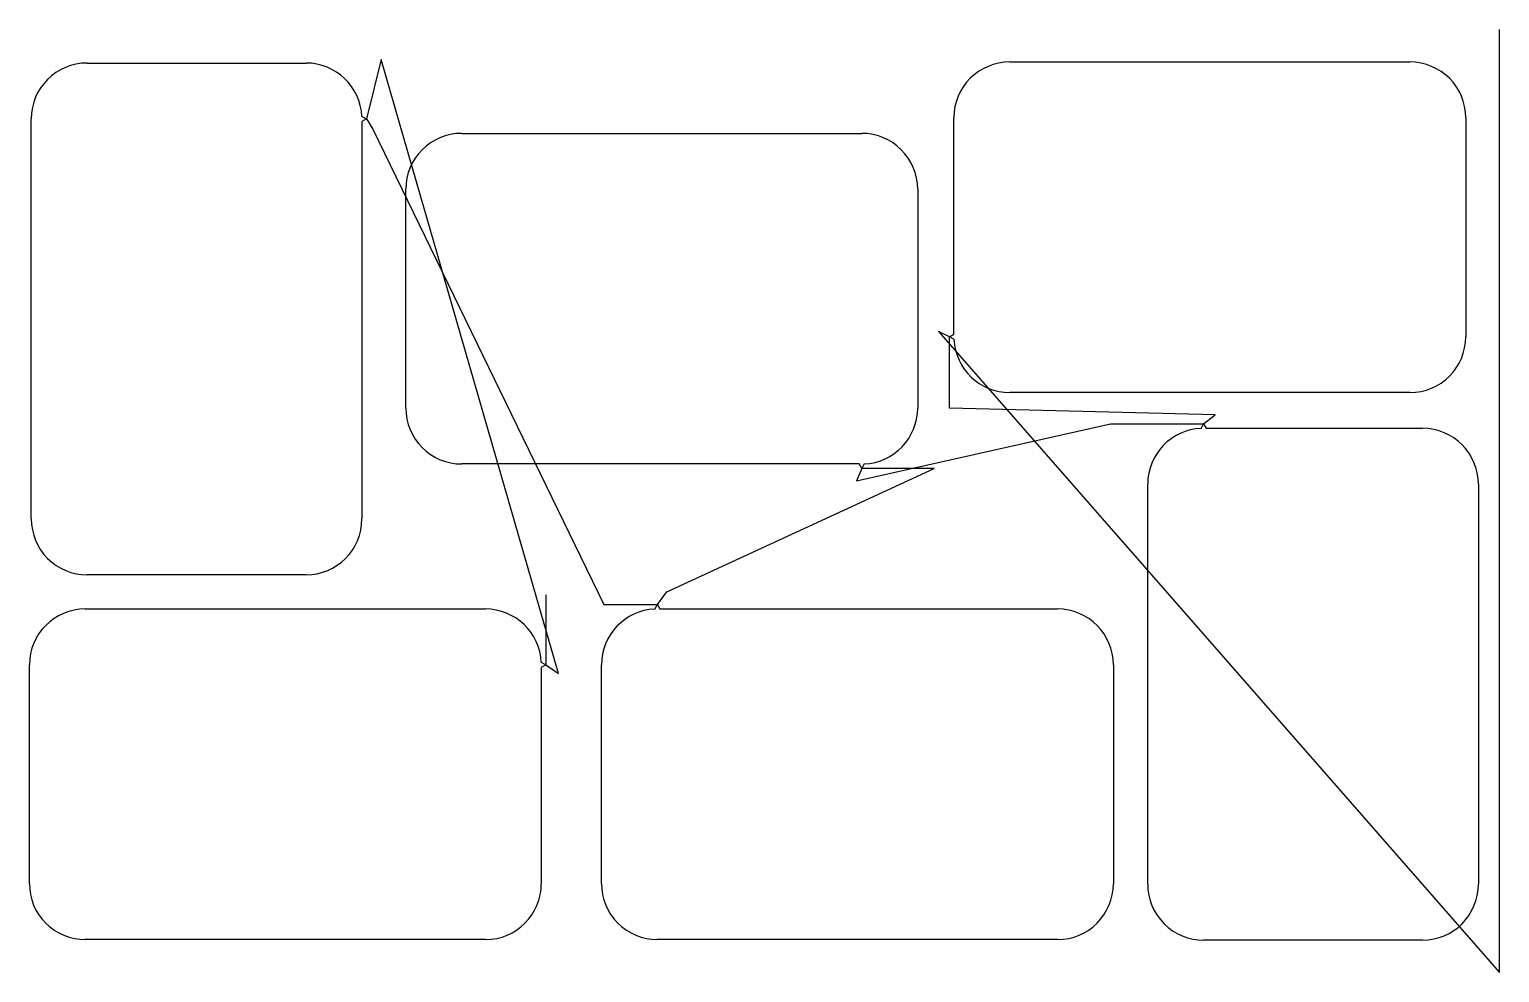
# Model space of a CAD drawing. Header units: metres. Extents: x 20 to 880, y 1688 to 2240.
import ezdxf

# ---------------------------------------------------------------- set-up
doc = ezdxf.new("R2010")
doc.units = ezdxf.units.M

msp = doc.modelspace()

# ---------------------------------------------------------------- linework, layer by layer
at = {"layer": 'TOOL_0'}
for p, q in [((879.865, 2239), (879.865, 2240)), ((879.865, 1688.238), (879.865, 2239)), ((53.773, 2220.333), (181.773, 2220.333)), ((225.665, 2222.437), (217.056, 2187.663)), ((329.472, 1863.175), (225.665, 2222.437)), ((593.382, 2220.96), (827.382, 2220.96)), ((21.073, 1953.634), (21.073, 2187.633)), ((214.439, 2189.133), (217.056, 2187.663)), ((217.056, 2187.663), (214.473, 2186.133)), ((214.473, 2186.133), (214.473, 1953.633)), ((217.056, 2187.663), (220.91, 2181.73)), ((560.682, 2061.76), (560.682, 2188.26)), ((860.082, 2188.26), (860.082, 2060.26)), ((220.91, 2181.73), (355.941, 1903.537)), ((272.818, 2179.174), (506.818, 2179.174)), ((240.118, 2018.475), (240.118, 2146.474)), ((539.518, 2146.474), (539.518, 2018.474)), ((558.1, 2060.231), (551.666, 2063.312)), ((551.666, 2063.312), (879.865, 1688.238)), ((558.099, 2060.23), (560.682, 2061.76)), ((558.099, 2018.466), (558.099, 2060.23)), ((560.717, 2058.761), (558.1, 2060.231)), ((827.382, 2027.56), (593.382, 2027.56)), ((713.539, 2014.501), (558.099, 2018.466)), ((706.732, 2009.23), (713.539, 2014.501)), ((503.698, 1975.828), (652.38, 2009.23)), ((652.38, 2009.23), (706.732, 2009.23)), ((705.262, 2006.613), (706.732, 2009.23)), ((706.732, 2009.23), (708.262, 2006.647)), ((708.262, 2006.647), (834.762, 2006.647)), ((505.318, 1985.774), (272.818, 1985.774)), ((392.72, 1910.97), (549.195, 1983.191)), ((506.848, 1983.191), (503.698, 1975.828)), ((506.848, 1983.191), (505.318, 1985.774)), ((508.318, 1985.808), (506.848, 1983.191)), ((549.195, 1983.191), (506.848, 1983.191)), ((674.062, 1739.948), (674.062, 1973.947)), ((867.462, 1973.947), (867.462, 1739.947)), ((181.773, 1920.933), (53.773, 1920.933)), ((321.976, 1909.163), (321.976, 1868.285)), ((387.253, 1903.537), (392.72, 1910.97)), ((52.693, 1900.955), (286.693, 1900.955)), ((355.941, 1903.537), (387.253, 1903.537)), ((385.783, 1900.92), (387.253, 1903.537)), ((387.253, 1903.537), (388.783, 1900.954)), ((388.783, 1900.954), (621.283, 1900.954)), ((19.993, 1740.256), (19.993, 1868.255)), ((319.359, 1869.755), (321.976, 1868.285)), ((321.976, 1868.285), (319.393, 1866.755)), ((319.393, 1866.755), (319.393, 1740.255)), ((321.976, 1868.285), (329.472, 1863.175)), ((354.583, 1740.255), (354.583, 1868.254)), ((653.983, 1868.254), (653.983, 1740.254)), ((286.693, 1707.555), (52.693, 1707.555)), ((621.283, 1707.554), (387.283, 1707.554)), ((834.762, 1707.247), (706.762, 1707.247))]:
    msp.add_line(p, q, dxfattribs=at)
for centre, start, end in [((53.773, 2187.633), 90, 180), ((181.773, 2187.633), 2.629135, 90), ((593.382, 2188.26), 90, 180), ((827.382, 2188.26), 0, 90), ((272.818, 2146.474), 90, 180), ((506.818, 2146.474), 0, 90), ((593.382, 2060.26), 182.627465, 270), ((827.382, 2060.26), 270, 0), ((272.818, 2018.474), 179.998248, 270), ((506.818, 2018.474), 272.629135, 0), ((706.762, 1973.947), 92.629135, 180), ((834.762, 1973.947), 0, 90), ((53.773, 1953.633), 179.998248, 270), ((181.773, 1953.633), 270, 0), ((52.693, 1868.255), 90, 180), ((286.693, 1868.255), 2.629135, 90), ((387.283, 1868.254), 92.629135, 180), ((621.283, 1868.254), 0, 90), ((52.693, 1740.255), 179.998248, 270), ((286.693, 1740.255), 270, 0), ((387.283, 1740.254), 179.998248, 270), ((621.283, 1740.254), 270, 0), ((706.762, 1739.947), 179.998248, 270), ((834.762, 1739.947), 270, 0)]:
    msp.add_arc(centre, 32.7, start, end, dxfattribs=at)

doc.saveas('drawing.dxf')
